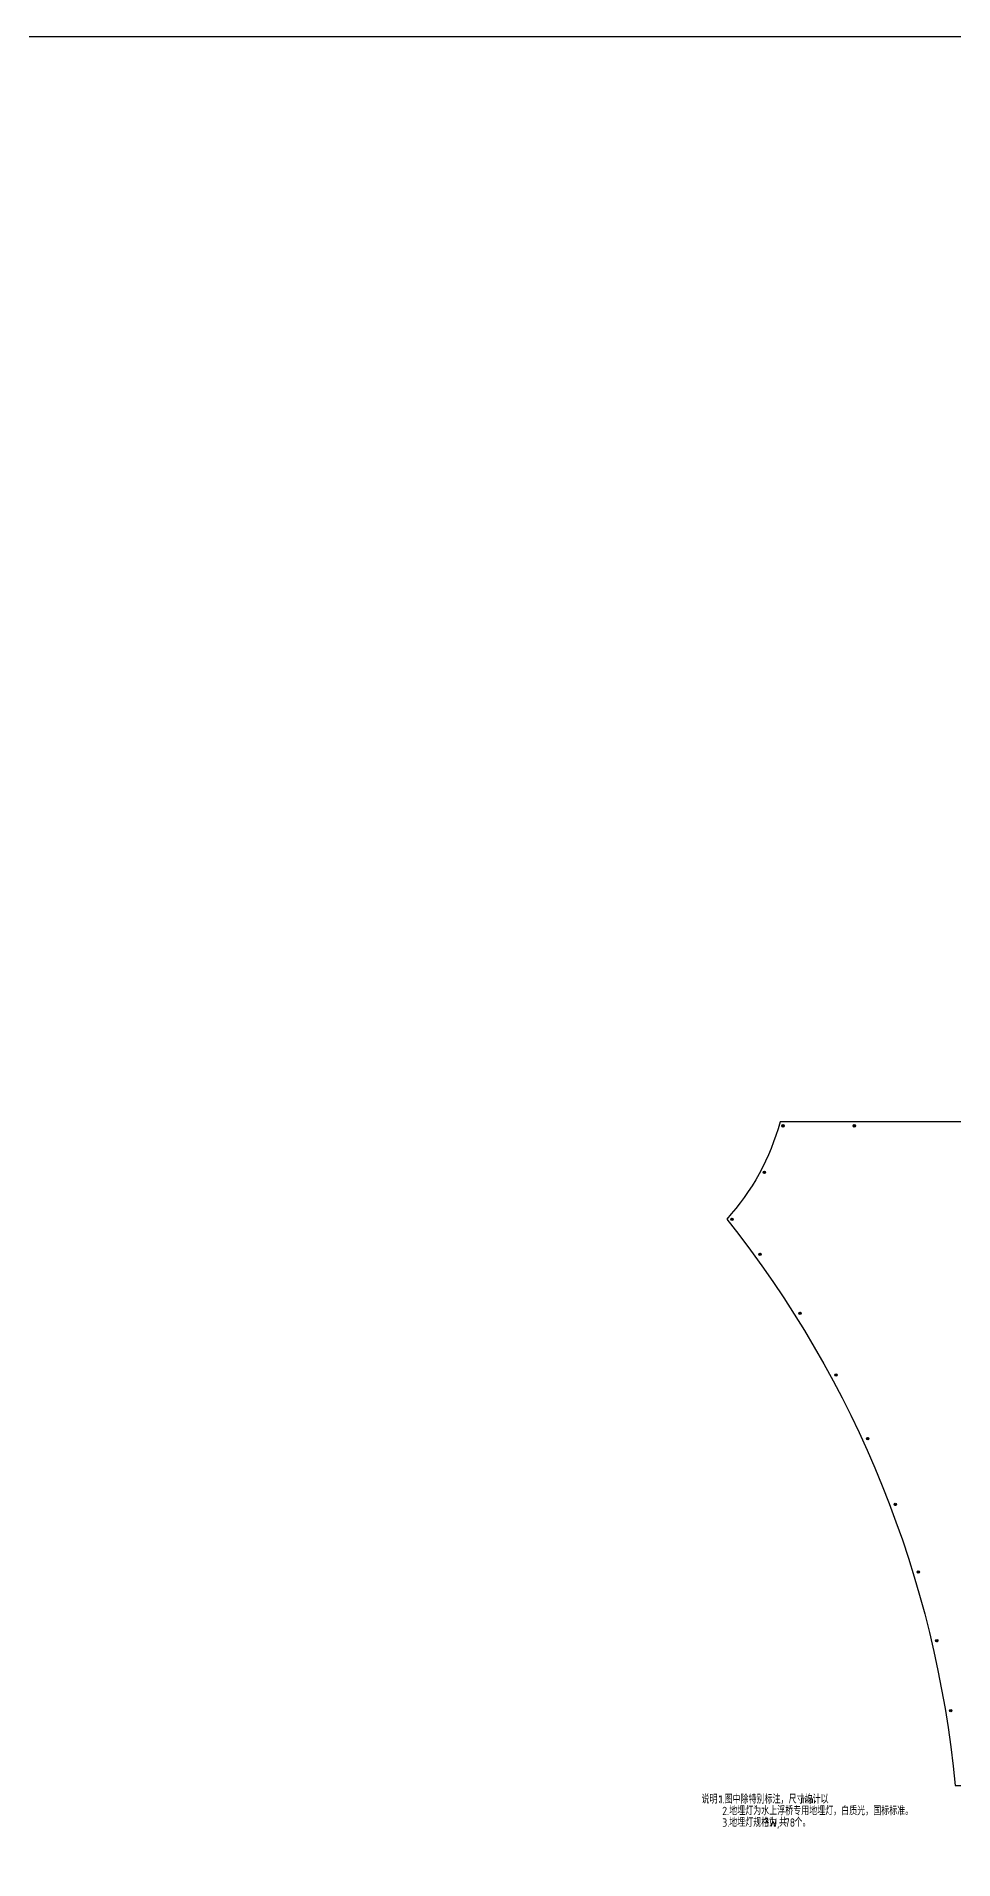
# Model space of a CAD drawing. Extents: x -89702 to 926017, y -610001 to -56924.
# Drawn here: x 557672 to 596364, y -133839 to -56924 of the extents above; entities that cross this region are included whole.
import ezdxf

# ---------------------------------------------------------------- set-up
doc = ezdxf.new("R2010")
doc.units = 0
doc.header["$LTSCALE"] = 10
doc.header["$MEASUREMENT"] = 0
doc.layers.add('L-构造线', color=6, linetype='Continuous')
doc.layers.add('W-STEEL_FRAME钢架', color=3, linetype='Continuous')
doc.layers.add('文字标注', color=7, linetype='Continuous', lineweight=18)
doc.styles.get("Standard").update_dxf_attribs({"font": 'gbenor.shx', "bigfont": 'gbcbig.shx'})

# ---------------------------------------------------------------- blocks, each defined once
blk = doc.blocks.new('dimaideng')
for p, q in [((564094, -312860), (564168, -312927)), ((564165, -312857), (564096, -312930))]:
    blk.add_line(p, q)
blk.add_circle((564131, -312893), 50)
blk = doc.blocks.new('*U2006')
at = {"rotation": 268.3344565354122}
blk.add_blockref('dimaideng', (332231, 554781), dxfattribs=at)
blk = doc.blocks.new('*U2007')
at = {"color": 0, "linetype": 'ByBlock', "lineweight": -2, "transparency": 16777216}
for p, rotation in [((588036, -294132), 122.0978877411759), ((589545, -296724), 118.2938447066023), ((590878, -299411), 114.4898016720288), ((592030, -302181), 110.6857586374553), ((592996, -305020), 106.8817156028818), ((593771, -307918), 103.0776725683084), ((594353, -310860), 99.27362953373485), ((594737, -313835), 95.4695864991613)]:
    blk.add_blockref('*U2006', p, dxfattribs=dict(at, rotation=rotation))
blk = doc.blocks.new('*U2012')
at = {"rotation": 342.2776238431168}
blk.add_blockref('dimaideng', (-442054, 469704), dxfattribs=at)
blk = doc.blocks.new('*U2013')
at = {"color": 0, "linetype": 'ByBlock', "lineweight": -2, "transparency": 16777216}
for p, rotation in [((586515, -288079), 61.81616940258841), ((585141, -290040), 48.15472043347131)]:
    blk.add_blockref('*U2012', p, dxfattribs=dict(at, rotation=rotation))
blk = doc.blocks.new('*U2014')
at = {"rotation": 47.50915548798444}
blk.add_blockref('dimaideng', (-611778, -204631), dxfattribs=at)
blk = doc.blocks.new('*U2015')
at = {"color": 0, "linetype": 'ByBlock', "lineweight": -2, "transparency": 16777216}
for p in [(0, 0), (3000, 0)]:
    blk.add_blockref('*U2014', p, dxfattribs=at)

msp = doc.modelspace()

# ---------------------------------------------------------------- linework, layer by layer
at = {"layer": 'L-构造线'}
msp.add_lwpolyline([(-6086.7, -56924.3), (818318, -56924.3), (818318, -380806), (-6086.7, -380806)], close=True, dxfattribs=at)
at = {"layer": 'W-STEEL_FRAME钢架'}
msp.add_lwpolyline([(596428.5, -130719.5), (603562.5, -130719.5), (603562.5, -127719.5), (605062.4, -126719.5), (630560.3, -126719.5), (630560.3, -124219.5), (605062.4, -124219.5), (603562.5, -123219.5), (603562.5, -115719.5), (605062.4, -114719.5), (630560.5, -114719.5), (630560.5, -112219.5), (605062.4, -112219.5), (603562.5, -111219.5), (603562.5, -102719.8), (589042.5, -102719.7, -0.1190009), (586792.2, -106820.2, -0.1459322)], format="xyb", close=True, dxfattribs=at)

# ---------------------------------------------------------------- block references
for name, p in [('*U2015', (589174.6, -102884.5)), ('*U2013', (1783.6, 183215.2)), ('*U2007', (1783.6, 183215.2))]:
    msp.add_blockref(name, p)

# ---------------------------------------------------------------- texts
at = {"layer": '文字标注'}
for s, height, p in [('说明：', 337.59, (585730.5, -131473.1)), ('1.', 350, (586467.8, -131473.1)), ('图中除特别标注，尺寸均计以', 337.589, (586701.1, -131473.1)), ('mm', 350, (589895.8, -131473.1)), ('，', 337.6, (590420.8, -131473.1)), ('2.', 350, (586605.5, -131963.1)), ('3.', 350, (586605.5, -132453.1)), ('地埋灯为水上浮桥专用地埋灯，白质光，国标标准。', 337.589, (586897.2, -131963.1)), ('地埋灯规格为', 337.59, (586897.2, -132453.1)), ('3W,', 350, (588371.7, -132453.1)), ('共', 337.6, (588998.7, -132453.1)), ('78', 350, (589244.5, -132453.1)), ('个。', 337.59, (589652.8, -132453.1))]:
    msp.add_text(s, height=height, dxfattribs=at).set_placement(p)

doc.saveas('drawing.dxf')
